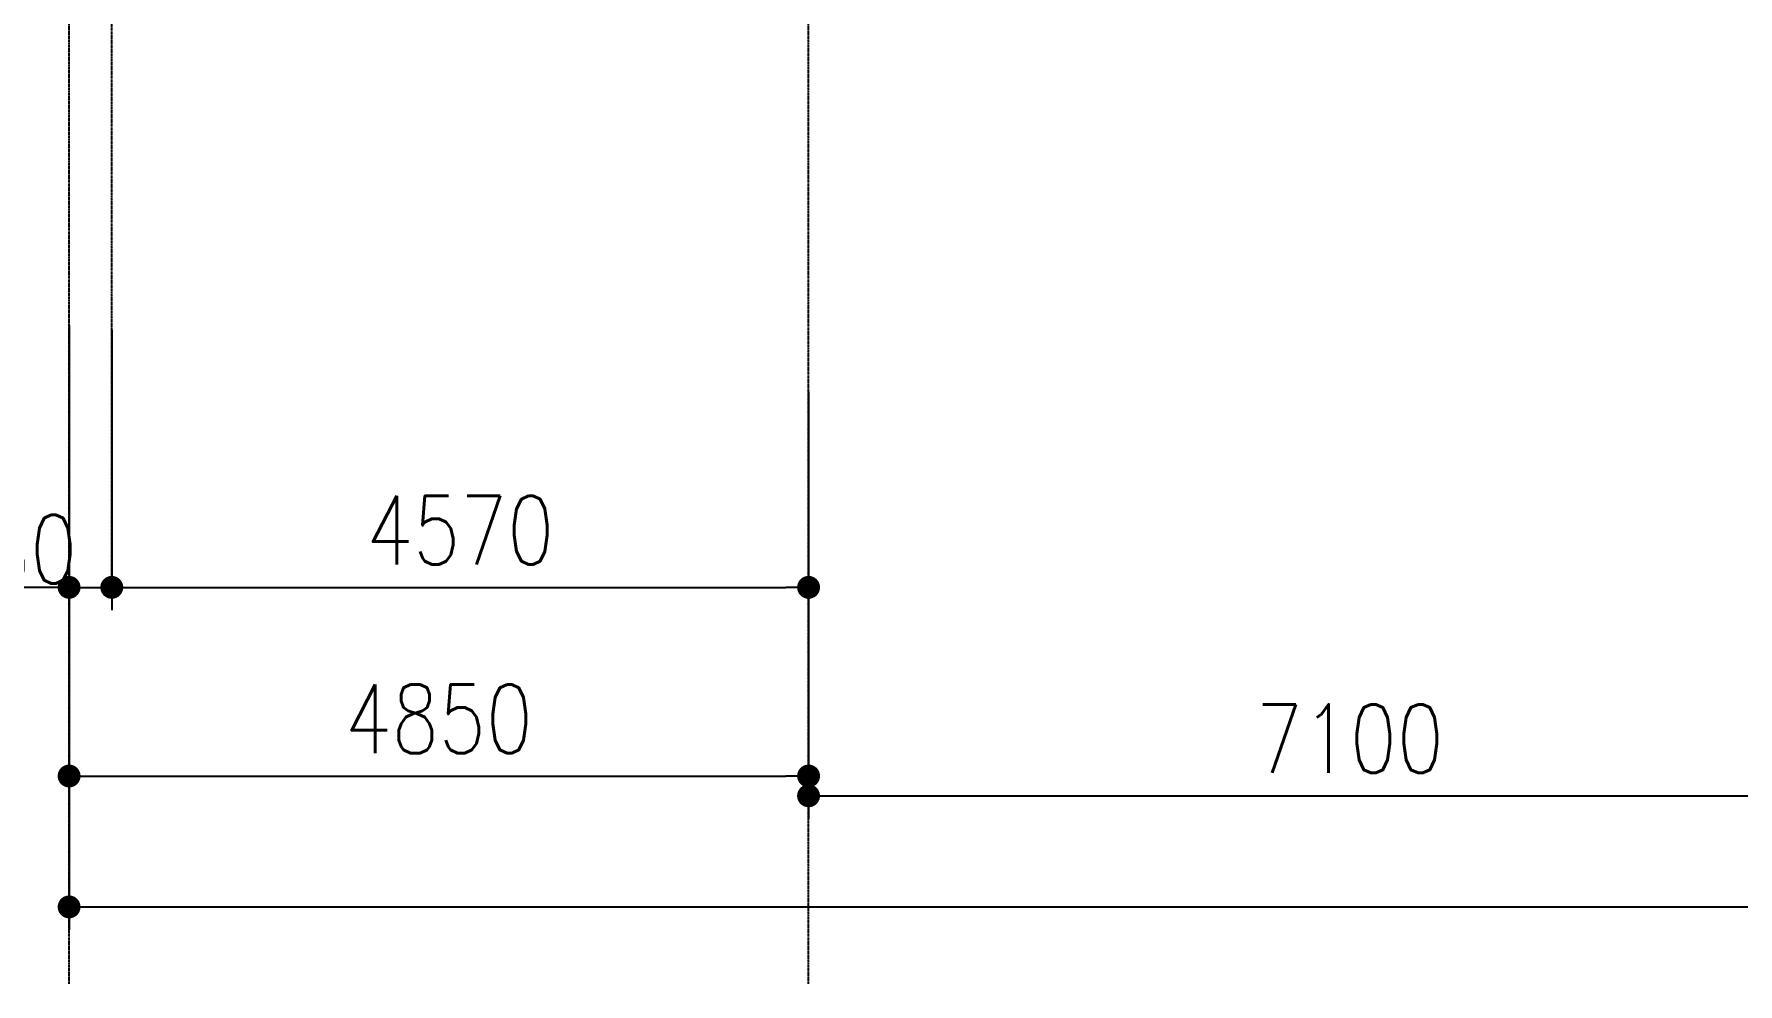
# Model space of a CAD drawing. Header units: millimetres. Extents: x 0 to 126150, y 0 to 89100.
# Drawn here: x 31494 to 42669, y 7196 to 13429 of the extents above; entities that cross this region are included whole.
import ezdxf

# ---------------------------------------------------------------- set-up
doc = ezdxf.new("R2010")
doc.units = ezdxf.units.MM
doc.header["$LTSCALE"] = 0.2
doc.linetypes.add('CENTER', pattern=[50.8, 31.75, -6.35, 6.35, -6.35])
doc.layers.get('Defpoints').update_dxf_attribs({"color": 5})
doc.layers.add('A_寸法', color=7, linetype='Continuous')
doc.layers.add('A_通芯', color=8, linetype='CENTER', plot=False)
doc.styles.add('Dim', font='simplex.shx', dxfattribs={"width": 0.8, "bigfont": 'extfont2.shx'})
doc.dimstyles.new('1-150', dxfattribs={"dimscale": 150, "dimtxt": 3, "dimasz": 1, "dimexe": 1, "dimexo": 1, "dimgap": 1, "dimtad": 1, "dimdec": 1, "dimrnd": 0.5, "dimdsep": 46, "dimtxsty": 'Dim', "dimblk": 'DOT', "dimcen": 2.5, "dimclrd": 256, "dimclre": 256, "dimclrt": 256, "dimadec": 0, "dimazin": 0, "dimtfac": 1, "dimtdec": 1, "dimtix": 1, "dimtmove": 2, "dimatfit": 3, "dimldrblk": 'OPEN30', "dimfxl": 1, "dimlwd": -1, "dimlwe": -1, "dimarcsym": 1})

# ---------------------------------------------------------------- blocks, each defined once
blk = doc.blocks.new('_Dot')
at = {"color": 0, "linetype": 'ByBlock', "lineweight": -2}
blk.add_line((-0.5, 0), (-1, 0), dxfattribs=at)
at = {"color": 0, "linetype": 'ByBlock', "const_width": 0.5}
blk.add_lwpolyline([(-0.25, 0, 1), (0.25, 0, 1)], format="xyb", close=True, dxfattribs=at)
blk = doc.blocks.new('*D2')
at = {"layer": 'A_寸法', "transparency": 16777216}
for p, q in [((31724, 11517), (31724, 8410)), ((36574, 11084), (36574, 8410)), ((31874, 8560), (36424, 8560))]:
    blk.add_line(p, q, dxfattribs=at)
at = {"layer": 'Defpoints', "color": 0, "transparency": 16777216}
for p in [(31724, 11667), (36574, 11234), (36574, 8560)]:
    blk.add_point(p, dxfattribs=at)
at = {"layer": 'A_寸法', "transparency": 16777216, "xscale": 150, "yscale": 150, "zscale": 150, "rotation": 180}
blk.add_blockref('_Dot', (31724, 8560), dxfattribs=at)
at = {"layer": 'A_寸法', "transparency": 16777216, "xscale": 150, "yscale": 150, "zscale": 150}
blk.add_blockref('_Dot', (36574, 8560), dxfattribs=at)
at = {"layer": 'A_寸法', "transparency": 16777216, "insert": (34149, 8935), "char_height": 450, "attachment_point": 5, "style": 'Dim'}
blk.add_mtext('4850', dxfattribs=at)
blk = doc.blocks.new('_Open30')
at = {"color": 0, "linetype": 'ByBlock', "lineweight": -2}
for p, q in [((-1, 0.268), (0, 0)), ((0, 0), (-1, -0.268)), ((0, 0), (-1, 0))]:
    blk.add_line(p, q, dxfattribs=at)
blk = doc.blocks.new('*D3')
at = {"layer": 'A_寸法', "transparency": 16777216}
for p, q in [((36574, 11084), (36574, 8280)), ((43674, 10953), (43674, 8280)), ((36724, 8430), (43524, 8430))]:
    blk.add_line(p, q, dxfattribs=at)
at = {"layer": 'Defpoints', "color": 0, "transparency": 16777216}
for p in [(36574, 11234), (43674, 11103), (43674, 8430)]:
    blk.add_point(p, dxfattribs=at)
at = {"layer": 'A_寸法', "transparency": 16777216, "xscale": 150, "yscale": 150, "zscale": 150, "rotation": 180}
blk.add_blockref('_Dot', (36574, 8430), dxfattribs=at)
at = {"layer": 'A_寸法', "transparency": 16777216, "xscale": 150, "yscale": 150, "zscale": 150}
blk.add_blockref('_Dot', (43674, 8430), dxfattribs=at)
at = {"layer": 'A_寸法', "transparency": 16777216, "insert": (40124, 8805), "char_height": 450, "attachment_point": 5, "style": 'Dim'}
blk.add_mtext('7100', dxfattribs=at)
blk = doc.blocks.new('*D8')
at = {"layer": 'A_寸法', "transparency": 16777216}
for p, q in [((31724, 11517), (31724, 9648)), ((32004, 11489), (32004, 9648)), ((31574, 9798), (31424, 9798)), ((31724, 9798), (32004, 9798)), ((32154, 9798), (32304, 9798))]:
    blk.add_line(p, q, dxfattribs=at)
at = {"layer": 'Defpoints', "color": 0, "transparency": 16777216}
for p in [(31724, 11667), (32004, 11639), (32004, 9798)]:
    blk.add_point(p, dxfattribs=at)
at = {"layer": 'A_寸法', "transparency": 16777216, "xscale": 150, "yscale": 150, "zscale": 150}
blk.add_blockref('_Dot', (31724, 9798), dxfattribs=at)
at = {"layer": 'A_寸法', "transparency": 16777216, "xscale": 150, "yscale": 150, "zscale": 150, "rotation": 180}
blk.add_blockref('_Dot', (32004, 9798), dxfattribs=at)
at = {"layer": 'A_寸法', "transparency": 16777216, "insert": (31314, 10048), "char_height": 450, "attachment_point": 5, "style": 'Dim'}
blk.add_mtext('280', dxfattribs=at)
blk = doc.blocks.new('*D9')
at = {"layer": 'A_寸法', "transparency": 16777216}
for p, q in [((32004, 11489), (32004, 9648)), ((36574, 11084), (36574, 9648)), ((32154, 9798), (36424, 9798))]:
    blk.add_line(p, q, dxfattribs=at)
at = {"layer": 'Defpoints', "color": 0, "transparency": 16777216}
for p in [(32004, 11639), (36574, 11234), (36574, 9798)]:
    blk.add_point(p, dxfattribs=at)
at = {"layer": 'A_寸法', "transparency": 16777216, "xscale": 150, "yscale": 150, "zscale": 150, "rotation": 180}
blk.add_blockref('_Dot', (32004, 9798), dxfattribs=at)
at = {"layer": 'A_寸法', "transparency": 16777216, "xscale": 150, "yscale": 150, "zscale": 150}
blk.add_blockref('_Dot', (36574, 9798), dxfattribs=at)
at = {"layer": 'A_寸法', "transparency": 16777216, "insert": (34289, 10173), "char_height": 450, "attachment_point": 5, "style": 'Dim'}
blk.add_mtext('4570', dxfattribs=at)
blk = doc.blocks.new('*D10')
at = {"layer": 'A_寸法', "transparency": 16777216}
for p, q in [((79924, 12203), (79924, 7551)), ((31724, 11517), (31724, 7551)), ((31874, 7701), (79774, 7701))]:
    blk.add_line(p, q, dxfattribs=at)
at = {"layer": 'Defpoints', "color": 0, "transparency": 16777216}
for p in [(79924, 12353), (31724, 11667), (79924, 7701)]:
    blk.add_point(p, dxfattribs=at)
at = {"layer": 'A_寸法', "transparency": 16777216, "xscale": 150, "yscale": 150, "zscale": 150, "rotation": 180}
blk.add_blockref('_Dot', (31724, 7701), dxfattribs=at)
at = {"layer": 'A_寸法', "transparency": 16777216, "xscale": 150, "yscale": 150, "zscale": 150}
blk.add_blockref('_Dot', (79924, 7701), dxfattribs=at)
at = {"layer": 'A_寸法', "transparency": 16777216, "insert": (55824, 8076), "char_height": 450, "attachment_point": 5, "style": 'Dim'}
blk.add_mtext('48200', dxfattribs=at)

msp = doc.modelspace()

# ---------------------------------------------------------------- linework, layer by layer
at = {"layer": 'A_通芯'}
for p, q in [((31723.55, 7195.51), (31723.55, 50618.35)), ((36573.55, 7195.51), (36573.55, 50618.35)), ((32003.58, 9798.24), (32003.58, 50084.85))]:
    msp.add_line(p, q, dxfattribs=at)

# ---------------------------------------------------------------- dimensions: what is measured, and where the dimension line sits
at = {"layer": 'A_寸法'}
for base, p1, p2, picture, middle in [((79923.55, 7700.59), (31723.55, 11667.22), (79923.55, 12353.41), '*D10', (55823.55, 8075.59)), ((36573.55, 8560.01), (31723.55, 11667.22), (36573.55, 11233.77), '*D2', (34148.55, 8935.01)), ((36573.55, 9798.28), (32003.58, 11639.49), (36573.55, 11233.77), '*D9', (34288.56, 10173.28)), ((43673.55, 8429.59), (36573.55, 11233.77), (43673.55, 11103.36), '*D3', (40123.55, 8804.59))]:
    dim = msp.add_linear_dim(base=base, p1=p1, p2=p2, dimstyle='1-150', dxfattribs=at)
    dim.commit()
    dim.dimension.update_dxf_attribs({"geometry": picture, "text_midpoint": middle})
dim = msp.add_linear_dim(base=(32003.58, 9798.28), p1=(31723.55, 11667.22), p2=(32003.58, 11639.49), dimstyle='1-150', dxfattribs=at)
dim.commit()
dim.dimension.update_dxf_attribs({"geometry": '*D8', "text_midpoint": (31313.56, 10048.28), "dimtype": 160})

doc.saveas('drawing.dxf')
